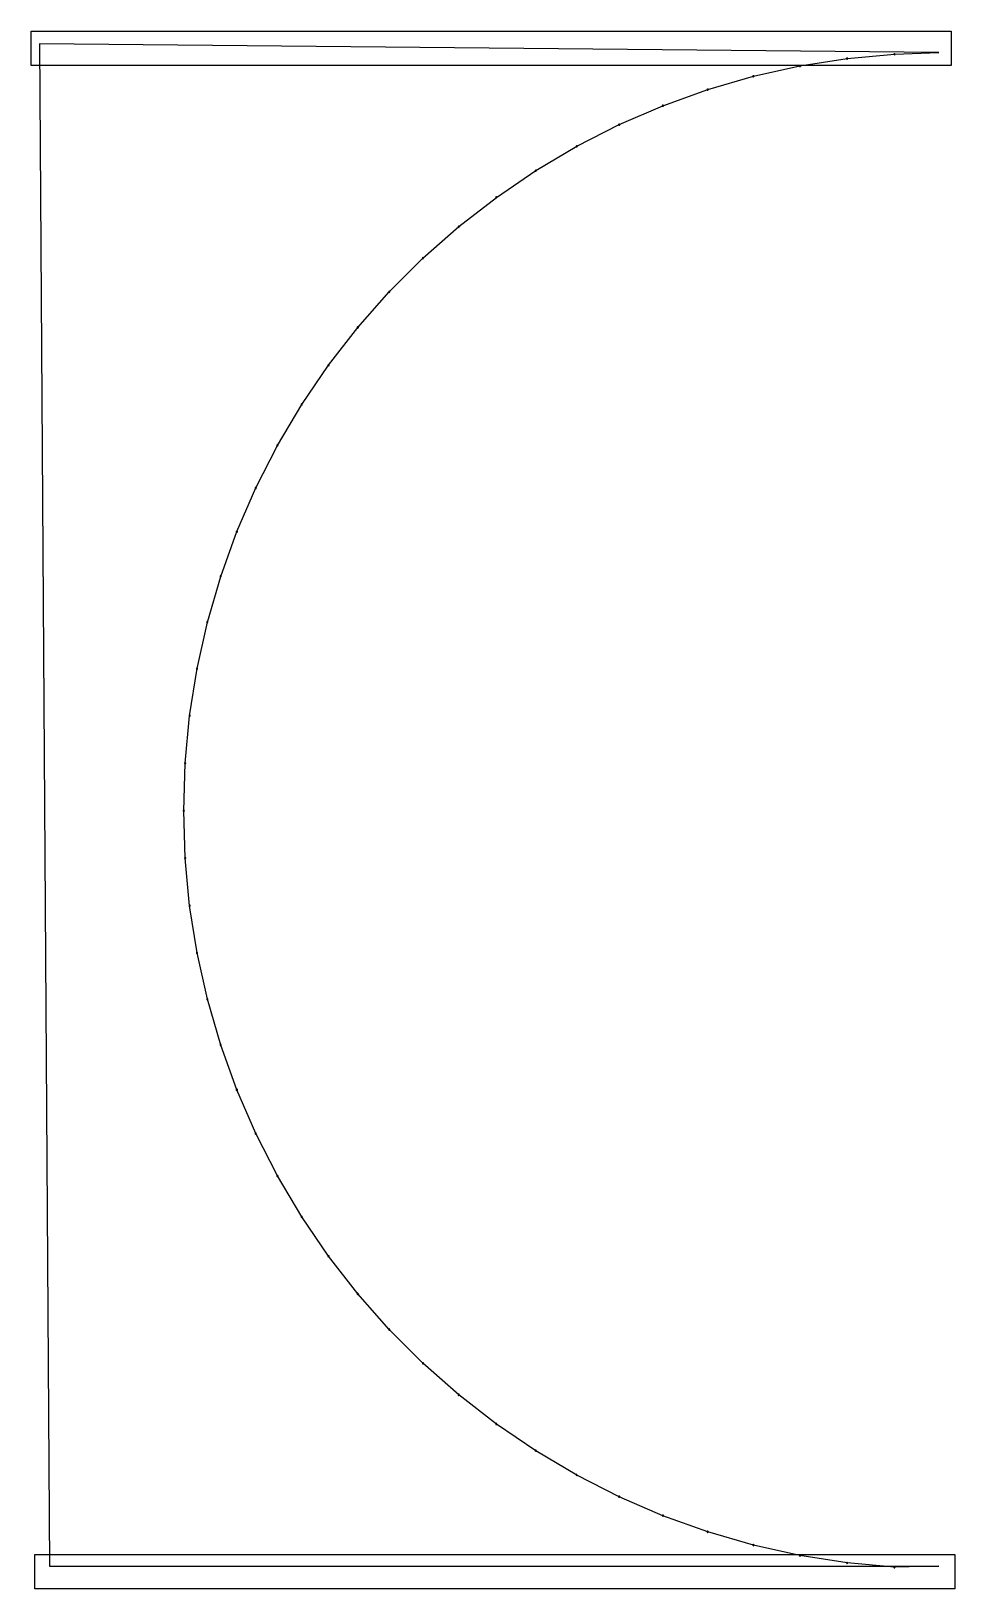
# Model space of a CAD drawing. Extents: x 36.7 to 75.2, y 70.1 to 134.9.
import ezdxf

# ---------------------------------------------------------------- set-up
doc = ezdxf.new("R2010")
doc.units = 0
doc.layers.add('1', color=7, linetype='CONTINUOUS')

msp = doc.modelspace()

# ---------------------------------------------------------------- linework, layer by layer
at = {"layer": '1', "color": 1}
for points in [[(36.733337, 134.894083), (75.000001, 134.894083), (75.000001, 133.460079), (36.733337, 133.460079)], [(36.892188, 71.495143), (75.158851, 71.495143), (75.158851, 70.061139), (36.892188, 70.061139)]]:
    msp.add_lwpolyline(points, close=True, dxfattribs=at)
at = {"layer": '1', "color": 7}
for points in [[(72.650493, 133.937167), (74.500002, 134.000011), (37.082886, 134.373238), (37.499999, 71.00001), (74.500002, 71.00001), (72.648969, 70.959606)], [(68.717377, 133.445069), (70.676418, 133.752845)], [(68.717377, 133.445069), (70.676418, 133.752845)], [(70.676418, 133.752845), (72.650493, 133.937167)], [(70.676418, 133.752845), (72.650493, 133.937167)], [(64.878143, 132.462097), (66.7814, 133.014142)], [(64.878143, 132.462097), (66.7814, 133.014142)], [(66.7814, 133.014142), (68.717377, 133.445069)], [(66.7814, 133.014142), (68.717377, 133.445069)], [(63.013397, 131.790555), (64.878143, 132.462097)], [(63.013397, 131.790555), (64.878143, 132.462097)], [(61.19458, 131.002467), (63.013397, 131.790555)], [(61.19458, 131.002467), (63.013397, 131.790555)], [(59.429512, 130.101389), (61.19458, 131.002467)], [(59.429512, 130.101389), (61.19458, 131.002467)], [(57.723685, 129.090474), (59.429512, 130.101389)], [(57.723685, 129.090474), (59.429512, 130.101389)], [(56.085732, 127.975203), (57.723685, 129.090474)], [(56.085732, 127.975203), (57.723685, 129.090474)], [(53.03347, 125.447551), (54.520732, 126.759641), (56.085732, 127.975203)], [(54.520732, 126.759641), (56.085732, 127.975203)], [(53.03347, 125.447551), (54.520732, 126.759641)], [(51.631964, 124.046045), (53.03347, 125.447551)], [(51.631964, 124.046045), (53.03347, 125.447551)], [(50.320787, 122.559997), (51.631964, 124.046045)], [(50.320787, 122.559997), (51.631964, 124.046045)], [(47.988839, 119.355829), (49.104008, 120.993579), (50.320787, 122.559997)], [(49.104008, 120.993579), (50.320787, 122.559997)], [(47.988839, 119.355829), (49.104008, 120.993579)], [(46.977922, 117.650002), (47.988839, 119.355829)], [(46.977922, 117.650002), (47.988839, 119.355829)], [(46.076436, 115.884123), (46.977922, 117.650002)], [(46.076436, 115.884123), (46.977922, 117.650002)], [(45.288248, 114.064998), (46.076436, 115.884123)], [(45.288248, 114.064998), (46.076436, 115.884123)], [(44.064761, 110.296792), (44.616709, 112.199948), (45.288248, 114.064998)], [(44.616709, 112.199948), (45.288248, 114.064998)], [(44.064761, 110.296792), (44.616709, 112.199948)], [(43.634038, 108.36163), (44.064761, 110.296792)], [(43.634038, 108.36163), (44.064761, 110.296792)], [(43.326262, 106.402996), (43.634038, 108.36163)], [(43.326262, 106.402996), (43.634038, 108.36163)], [(43.142043, 104.430135), (43.326262, 106.402996)], [(43.142043, 104.430135), (43.326262, 106.402996)], [(43.080773, 102.448642), (43.142043, 104.430135)], [(43.080773, 102.448642), (43.142043, 104.430135)], [(43.14194, 100.468667), (43.080773, 102.448642)], [(43.14194, 100.468667), (43.080773, 102.448642)], [(43.633935, 96.535448), (43.326158, 98.494489), (43.14194, 100.468667)], [(43.326158, 98.494489), (43.14194, 100.468667)], [(43.633935, 96.535448), (43.326158, 98.494489)], [(44.064865, 94.59947), (43.633935, 96.535448)], [(44.064865, 94.59947), (43.633935, 96.535448)], [(44.616912, 92.696113), (44.064865, 94.59947)], [(44.616912, 92.696113), (44.064865, 94.59947)], [(45.288351, 90.831267), (44.616912, 92.696113)], [(45.288351, 90.831267), (44.616912, 92.696113)], [(46.076436, 89.012447), (45.288351, 90.831267)], [(46.076436, 89.012447), (45.288351, 90.831267)], [(46.977514, 87.247379), (46.076436, 89.012447)], [(46.977514, 87.247379), (46.076436, 89.012447)], [(47.988432, 85.541552), (46.977514, 87.247379)], [(47.988432, 85.541552), (46.977514, 87.247379)], [(49.103703, 83.903599), (47.988432, 85.541552)], [(49.103703, 83.903599), (47.988432, 85.541552)], [(50.319263, 82.338605), (49.103703, 83.903599)], [(50.319263, 82.338605), (49.103703, 83.903599)], [(51.631353, 80.851337), (50.319263, 82.338605)], [(51.631353, 80.851337), (50.319263, 82.338605)], [(53.032858, 79.44973), (51.631353, 80.851337)], [(53.032858, 79.44973), (51.631353, 80.851337)], [(57.723074, 75.806603), (56.085325, 76.921774), (54.518907, 78.138553), (53.032858, 79.44973)], [(56.085325, 76.921774), (54.518907, 78.138553), (53.032858, 79.44973)], [(57.723074, 75.806603), (56.085325, 76.921774)], [(61.194781, 73.894102), (59.429004, 74.795585), (57.723074, 75.806603)], [(59.429004, 74.795585), (57.723074, 75.806603)], [(61.194781, 73.894102), (59.429004, 74.795585)], [(63.014008, 73.105914), (61.194781, 73.894102)], [(64.879059, 72.434375), (63.014008, 73.105914), (61.194781, 73.894102)], [(64.879059, 72.434375), (63.014008, 73.105914)], [(66.782214, 71.882327), (64.879059, 72.434375)], [(66.782214, 71.882327), (64.879059, 72.434375)], [(70.676111, 71.143824), (68.717377, 71.451601), (66.782214, 71.882327)], [(70.676111, 71.143824), (68.717377, 71.451601), (66.782214, 71.882327)], [(72.648969, 70.959606), (70.676111, 71.143824)], [(72.648969, 70.959606), (70.676111, 71.143824)]]:
    msp.add_lwpolyline(points, dxfattribs=at)
for points in [[(70.674079, 133.778147), (70.660147, 133.77678), (70.649944, 133.764404), (70.65126, 133.750468)], [(70.674079, 133.778147), (70.660147, 133.77678), (70.649944, 133.764404), (70.65126, 133.750468)], [(70.65126, 133.750468), (70.652575, 133.736531), (70.664913, 133.726282), (70.678855, 133.727546)], [(70.65126, 133.750468), (70.652575, 133.736531), (70.664913, 133.726282), (70.678855, 133.727546)], [(70.696247, 133.768782), (70.690553, 133.775849), (70.681522, 133.779341), (70.672555, 133.777944)], [(70.696247, 133.768782), (70.690553, 133.775849), (70.681522, 133.779341), (70.672555, 133.777944)], [(70.680379, 133.727747), (70.689346, 133.729145), (70.696886, 133.73522), (70.700159, 133.743684)], [(70.680379, 133.727747), (70.689346, 133.729145), (70.696886, 133.73522), (70.700159, 133.743684)], [(70.700159, 133.743684), (70.703432, 133.752148), (70.701941, 133.761716), (70.696247, 133.768782)], [(70.700159, 133.743684), (70.703432, 133.752148), (70.701941, 133.761716), (70.696247, 133.768782)], [(72.649784, 133.962567), (72.635858, 133.962011), (72.624978, 133.950343), (72.625396, 133.936412)], [(72.649784, 133.962567), (72.635858, 133.962011), (72.624978, 133.950343), (72.625396, 133.936412)], [(72.625396, 133.936412), (72.625814, 133.922481), (72.637373, 133.911485), (72.651308, 133.911765)], [(72.625396, 133.936412), (72.625814, 133.922481), (72.637373, 133.911485), (72.651308, 133.911765)], [(72.675799, 133.939552), (72.674482, 133.953507), (72.662114, 133.963761), (72.648157, 133.962469)], [(72.675799, 133.939552), (72.674482, 133.953507), (72.662114, 133.963761), (72.648157, 133.962469)], [(72.652932, 133.911868), (72.666885, 133.91321), (72.677116, 133.925597), (72.675799, 133.939552)], [(72.652932, 133.911868), (72.666885, 133.91321), (72.677116, 133.925597), (72.675799, 133.939552)], [(66.775912, 133.038933), (66.762221, 133.035873), (66.753602, 133.022294), (66.756661, 133.008602)], [(66.775912, 133.038933), (66.762221, 133.035873), (66.753602, 133.022294), (66.756661, 133.008602)], [(66.756661, 133.008602), (66.75972, 132.99491), (66.773298, 132.98629), (66.78699, 132.989348)], [(66.756661, 133.008602), (66.75972, 132.99491), (66.773298, 132.98629), (66.78699, 132.989348)], [(66.805835, 133.021202), (66.801935, 133.034669), (66.787858, 133.042426), (66.774391, 133.038529)], [(66.805835, 133.021202), (66.801935, 133.034669), (66.787858, 133.042426), (66.774391, 133.038529)], [(66.788514, 132.989755), (66.80198, 132.993657), (66.809735, 133.007736), (66.805835, 133.021202)], [(66.788514, 132.989755), (66.80198, 132.993657), (66.809735, 133.007736), (66.805835, 133.021202)], [(68.713517, 133.470167), (68.699747, 133.467913), (68.690373, 133.454974), (68.692522, 133.441188)], [(68.713517, 133.470167), (68.699747, 133.467913), (68.690373, 133.454974), (68.692522, 133.441188)], [(68.692522, 133.441188), (68.694671, 133.427401), (68.707538, 133.417929), (68.72134, 133.419973)], [(68.692522, 133.441188), (68.694671, 133.427401), (68.707538, 133.417929), (68.72134, 133.419973)], [(68.736177, 133.462292), (68.730019, 133.46898), (68.720757, 133.471867), (68.71189, 133.469863)], [(68.736177, 133.462292), (68.730019, 133.46898), (68.720757, 133.471867), (68.71189, 133.469863)], [(68.722965, 133.420277), (68.731842, 133.422237), (68.738996, 133.428791), (68.741723, 133.437463)], [(68.722965, 133.420277), (68.731842, 133.422237), (68.738996, 133.428791), (68.741723, 133.437463)], [(68.741723, 133.437463), (68.74445, 133.446135), (68.742335, 133.455604), (68.736177, 133.462292)], [(68.741723, 133.437463), (68.74445, 133.446135), (68.742335, 133.455604), (68.736177, 133.462292)], [(64.853291, 132.468137), (64.851101, 132.45928), (64.853828, 132.449929), (64.860437, 132.443639)], [(64.853291, 132.468137), (64.851101, 132.45928), (64.853828, 132.449929), (64.860437, 132.443639)], [(64.871031, 132.486481), (64.862253, 132.483996), (64.855481, 132.476994), (64.853291, 132.468137)], [(64.871031, 132.486481), (64.862253, 132.483996), (64.855481, 132.476994), (64.853291, 132.468137)], [(64.860437, 132.443639), (64.867046, 132.437349), (64.87652, 132.435086), (64.885258, 132.43771)], [(64.860437, 132.443639), (64.867046, 132.437349), (64.87652, 132.435086), (64.885258, 132.43771)], [(64.894681, 132.481655), (64.887678, 132.487516), (64.878066, 132.489165), (64.86951, 132.485973)], [(64.894681, 132.481655), (64.887678, 132.487516), (64.878066, 132.489165), (64.86951, 132.485973)], [(64.886782, 132.438218), (64.895401, 132.441238), (64.901734, 132.448653), (64.903368, 132.457639)], [(64.886782, 132.438218), (64.895401, 132.441238), (64.901734, 132.448653), (64.903368, 132.457639)], [(64.903368, 132.457639), (64.905002, 132.466624), (64.901685, 132.475794), (64.894681, 132.481655)], [(64.903368, 132.457639), (64.905002, 132.466624), (64.901685, 132.475794), (64.894681, 132.481655)], [(63.004763, 131.814534), (62.99166, 131.809715), (62.984894, 131.795231), (62.989609, 131.782089)], [(63.004763, 131.814534), (62.99166, 131.809715), (62.984894, 131.795231), (62.989609, 131.782089)], [(62.989609, 131.782089), (62.994323, 131.768947), (63.008754, 131.762067), (63.021932, 131.766676)], [(62.989609, 131.782089), (62.994323, 131.768947), (63.008754, 131.762067), (63.021932, 131.766676)], [(63.028597, 131.811121), (63.021259, 131.816538), (63.011581, 131.817607), (63.003237, 131.813923)], [(63.028597, 131.811121), (63.021259, 131.816538), (63.011581, 131.817607), (63.003237, 131.813923)], [(63.023456, 131.767285), (63.031849, 131.770857), (63.037684, 131.778652), (63.038746, 131.787711)], [(63.023456, 131.767285), (63.031849, 131.770857), (63.037684, 131.778652), (63.038746, 131.787711)], [(63.038746, 131.787711), (63.039809, 131.79677), (63.035936, 131.805704), (63.028597, 131.811121)], [(63.038746, 131.787711), (63.039809, 131.79677), (63.035936, 131.805704), (63.028597, 131.811121)], [(61.169315, 131.005343), (61.168286, 130.996336), (61.172141, 130.987465), (61.179428, 130.982071)], [(61.169315, 131.005343), (61.168286, 130.996336), (61.172141, 130.987465), (61.179428, 130.982071)], [(61.184417, 131.025735), (61.176101, 131.022124), (61.170344, 131.01435), (61.169315, 131.005343)], [(61.184417, 131.025735), (61.176101, 131.022124), (61.170344, 131.01435), (61.169315, 131.005343)], [(61.179428, 130.982071), (61.186714, 130.976677), (61.196325, 130.975582), (61.204639, 130.979197)], [(61.179428, 130.982071), (61.186714, 130.976677), (61.196325, 130.975582), (61.204639, 130.979197)], [(61.208488, 131.023891), (61.200828, 131.028847), (61.1911, 131.029318), (61.182996, 131.025126)], [(61.208488, 131.023891), (61.200828, 131.028847), (61.1911, 131.029318), (61.182996, 131.025126)], [(61.206063, 130.979808), (61.21422, 130.983893), (61.219564, 130.992036), (61.220065, 131.001146)], [(61.206063, 130.979808), (61.21422, 130.983893), (61.219564, 130.992036), (61.220065, 131.001146)], [(61.220065, 131.001146), (61.220567, 131.010256), (61.216149, 131.018936), (61.208488, 131.023891)], [(61.220065, 131.001146), (61.220567, 131.010256), (61.216149, 131.018936), (61.208488, 131.023891)], [(59.417929, 130.124048), (59.405573, 130.117569), (59.400738, 130.102349), (59.407088, 130.089926)], [(59.417929, 130.124048), (59.405573, 130.117569), (59.400738, 130.102349), (59.407088, 130.089926)], [(59.407088, 130.089926), (59.413439, 130.077504), (59.428608, 130.072511), (59.441096, 130.078733)], [(59.407088, 130.089926), (59.413439, 130.077504), (59.428608, 130.072511), (59.441096, 130.078733)], [(59.442021, 130.123674), (59.434055, 130.128121), (59.424315, 130.127954), (59.416505, 130.123236)], [(59.442021, 130.123674), (59.434055, 130.128121), (59.424315, 130.127954), (59.416505, 130.123236)], [(59.455038, 130.101724), (59.454957, 130.110848), (59.449988, 130.119227), (59.442021, 130.123674)], [(59.455038, 130.101724), (59.454957, 130.110848), (59.449988, 130.119227), (59.442021, 130.123674)], [(59.442416, 130.079545), (59.450302, 130.084134), (59.45512, 130.092601), (59.455038, 130.101724)], [(59.442416, 130.079545), (59.450302, 130.084134), (59.45512, 130.092601), (59.455038, 130.101724)], [(57.710679, 129.112318), (57.698742, 129.105106), (57.694854, 129.089619), (57.701968, 129.077624)], [(57.710679, 129.112318), (57.698742, 129.105106), (57.694854, 129.089619), (57.701968, 129.077624)], [(57.701968, 129.077624), (57.709081, 129.065629), (57.724536, 129.061613), (57.736589, 129.068628)], [(57.701968, 129.077624), (57.709081, 129.065629), (57.724536, 129.061613), (57.736589, 129.068628)], [(57.744509, 129.104625), (57.736654, 129.116172), (57.720945, 129.119202), (57.709358, 129.111405)], [(57.744509, 129.104625), (57.736654, 129.116172), (57.720945, 129.119202), (57.709358, 129.111405)], [(57.737909, 129.06944), (57.749416, 129.077355), (57.752365, 129.093079), (57.744509, 129.104625)], [(57.737909, 129.06944), (57.749416, 129.077355), (57.752365, 129.093079), (57.744509, 129.104625)], [(56.071405, 127.996234), (56.059911, 127.988287), (56.056993, 127.97255), (56.064872, 127.96101)], [(56.071405, 127.996234), (56.059911, 127.988287), (56.056993, 127.97255), (56.064872, 127.96101)], [(56.064872, 127.96101), (56.072751, 127.94947), (56.08847, 127.946458), (56.100057, 127.954269)], [(56.064872, 127.96101), (56.072751, 127.94947), (56.08847, 127.946458), (56.100057, 127.954269)], [(56.105798, 127.9908), (56.097211, 128.001883), (56.081265, 128.003906), (56.070183, 127.995319)], [(56.105798, 127.9908), (56.097211, 128.001883), (56.081265, 128.003906), (56.070183, 127.995319)], [(56.101279, 127.955184), (56.112362, 127.963771), (56.114385, 127.979717), (56.105798, 127.9908)], [(56.101279, 127.955184), (56.112362, 127.963771), (56.114385, 127.979717), (56.105798, 127.9908)], [(54.505188, 126.77976), (54.498018, 126.774205), (54.494356, 126.765248), (54.495581, 126.756261)], [(54.505188, 126.77976), (54.498018, 126.774205), (54.494356, 126.765248), (54.495581, 126.756261)], [(54.495581, 126.756261), (54.496807, 126.747275), (54.502733, 126.739625), (54.511128, 126.736193)], [(54.495581, 126.756261), (54.496807, 126.747275), (54.502733, 126.739625), (54.511128, 126.736193)], [(54.528852, 126.783738), (54.520261, 126.786637), (54.510775, 126.784734), (54.503968, 126.778744)], [(54.528852, 126.783738), (54.520261, 126.786637), (54.510775, 126.784734), (54.503968, 126.778744)], [(54.511128, 126.736193), (54.519524, 126.73276), (54.529112, 126.734068), (54.536282, 126.739622)], [(54.511128, 126.736193), (54.519524, 126.73276), (54.529112, 126.734068), (54.536282, 126.739622)], [(54.545618, 126.764685), (54.543834, 126.773575), (54.537443, 126.780838), (54.528852, 126.783738)], [(54.545618, 126.764685), (54.543834, 126.773575), (54.537443, 126.780838), (54.528852, 126.783738)], [(54.537502, 126.740638), (54.544308, 126.746628), (54.547402, 126.755795), (54.545618, 126.764685)], [(54.537502, 126.740638), (54.544308, 126.746628), (54.547402, 126.755795), (54.545618, 126.764685)], [(53.016706, 125.466654), (53.006326, 125.457333), (53.0054, 125.441388), (53.014631, 125.430929)], [(53.016706, 125.466654), (53.006326, 125.457333), (53.0054, 125.441388), (53.014631, 125.430929)], [(53.014631, 125.430929), (53.023863, 125.42047), (53.0398, 125.419409), (53.050337, 125.428551)], [(53.014631, 125.430929), (53.023863, 125.42047), (53.0398, 125.419409), (53.050337, 125.428551)], [(53.051335, 125.465416), (53.041477, 125.475274), (53.02551, 125.475327), (53.015586, 125.465534)], [(53.051335, 125.465416), (53.041477, 125.475274), (53.02551, 125.475327), (53.015586, 125.465534)], [(53.051456, 125.429668), (53.061247, 125.439592), (53.061193, 125.455558), (53.051335, 125.465416)], [(53.051456, 125.429668), (53.061247, 125.439592), (53.061193, 125.455558), (53.051335, 125.465416)], [(51.613977, 124.064029), (51.604049, 124.054095), (51.604051, 124.037994), (51.613982, 124.028063)], [(51.613977, 124.064029), (51.604049, 124.054095), (51.604051, 124.037994), (51.613982, 124.028063)], [(51.648549, 124.064949), (51.638084, 124.074158), (51.62215, 124.073203), (51.612861, 124.062809)], [(51.648549, 124.064949), (51.638084, 124.074158), (51.62215, 124.073203), (51.612861, 124.062809)], [(51.613982, 124.028063), (51.623913, 124.018132), (51.640014, 124.01813), (51.649947, 124.028058)], [(51.613982, 124.028063), (51.623913, 124.018132), (51.640014, 124.01813), (51.649947, 124.028058)], [(51.650964, 124.029278), (51.660092, 124.039814), (51.659014, 124.05574), (51.648549, 124.064949)], [(51.650964, 124.029278), (51.660092, 124.039814), (51.659014, 124.05574), (51.648549, 124.064949)], [(50.301686, 122.576766), (50.295675, 122.56996), (50.293752, 122.560464), (50.296642, 122.551855)], [(50.301686, 122.576766), (50.295675, 122.56996), (50.293752, 122.560464), (50.296642, 122.551855)], [(50.296642, 122.551855), (50.299532, 122.543247), (50.306796, 122.536834), (50.315696, 122.535034)], [(50.296642, 122.551855), (50.299532, 122.543247), (50.306796, 122.536834), (50.315696, 122.535034)], [(50.32421, 122.585128), (50.315214, 122.586368), (50.30624, 122.582716), (50.300668, 122.575546)], [(50.32421, 122.585128), (50.315214, 122.586368), (50.30624, 122.582716), (50.300668, 122.575546)], [(50.315696, 122.535034), (50.324597, 122.533235), (50.333781, 122.53632), (50.339789, 122.543129)], [(50.315696, 122.535034), (50.324597, 122.533235), (50.333781, 122.53632), (50.339789, 122.543129)], [(50.344278, 122.56953), (50.340855, 122.577941), (50.333205, 122.583887), (50.32421, 122.585128)], [(50.344278, 122.56953), (50.340855, 122.577941), (50.333205, 122.583887), (50.32421, 122.585128)], [(50.340805, 122.544352), (50.346377, 122.551522), (50.347701, 122.56112), (50.344278, 122.56953)], [(50.340805, 122.544352), (50.346377, 122.551522), (50.347701, 122.56112), (50.344278, 122.56953)], [(49.083989, 121.009229), (49.075375, 120.998145), (49.077377, 120.982177), (49.088461, 120.973563)], [(49.083989, 121.009229), (49.075375, 120.998145), (49.077377, 120.982177), (49.088461, 120.973563)], [(49.118262, 121.014506), (49.106715, 121.022361), (49.090991, 121.019412), (49.083076, 121.007906)], [(49.118262, 121.014506), (49.106715, 121.022361), (49.090991, 121.019412), (49.083076, 121.007906)], [(49.088461, 120.973563), (49.099544, 120.964949), (49.115512, 120.966951), (49.124127, 120.978034)], [(49.088461, 120.973563), (49.099544, 120.964949), (49.115512, 120.966951), (49.124127, 120.978034)], [(49.125042, 120.979355), (49.132838, 120.990941), (49.129808, 121.00665), (49.118262, 121.014506)], [(49.125042, 120.979355), (49.132838, 120.990941), (49.129808, 121.00665), (49.118262, 121.014506)], [(47.967908, 119.370156), (47.960132, 119.358571), (47.963153, 119.342882), (47.974676, 119.335014)], [(47.967908, 119.370156), (47.960132, 119.358571), (47.963153, 119.342882), (47.974676, 119.335014)], [(48.001794, 119.377624), (47.989729, 119.384779), (47.974148, 119.380798), (47.966992, 119.368733)], [(48.001794, 119.377624), (47.989729, 119.384779), (47.974148, 119.380798), (47.966992, 119.368733)], [(47.974676, 119.335014), (47.986199, 119.327146), (48.001911, 119.330042), (48.009871, 119.341502)], [(47.974676, 119.335014), (47.986199, 119.327146), (48.001911, 119.330042), (48.009871, 119.341502)], [(48.010686, 119.342822), (48.017841, 119.354888), (48.01386, 119.370469), (48.001794, 119.377624)], [(48.010686, 119.342822), (48.017841, 119.354888), (48.01386, 119.370469), (48.001794, 119.377624)], [(46.956075, 117.662906), (46.951447, 117.655101), (46.951334, 117.645419), (46.955779, 117.637508)], [(46.956075, 117.662906), (46.951447, 117.655101), (46.951334, 117.645419), (46.955779, 117.637508)], [(46.989402, 117.672558), (46.976916, 117.678927), (46.96163, 117.673969), (46.95526, 117.661482)], [(46.989402, 117.672558), (46.976916, 117.678927), (46.96163, 117.673969), (46.95526, 117.661482)], [(46.955779, 117.637508), (46.960224, 117.629597), (46.968552, 117.624659), (46.977625, 117.624553)], [(46.955779, 117.637508), (46.960224, 117.629597), (46.968552, 117.624659), (46.977625, 117.624553)], [(46.977625, 117.624553), (46.986699, 117.624447), (46.99514, 117.62919), (46.999768, 117.636995)], [(46.977625, 117.624553), (46.986699, 117.624447), (46.99514, 117.62919), (46.999768, 117.636995)], [(47.000477, 117.638416), (47.006847, 117.650902), (47.001888, 117.666188), (46.989402, 117.672558)], [(47.000477, 117.638416), (47.006847, 117.650902), (47.001888, 117.666188), (46.989402, 117.672558)], [(46.05378, 115.895706), (46.04956, 115.8876), (46.050015, 115.877852), (46.054972, 115.870175)], [(46.05378, 115.895706), (46.04956, 115.8876), (46.050015, 115.877852), (46.054972, 115.870175)], [(46.07356, 115.909384), (46.064553, 115.908355), (46.056779, 115.902598), (46.053169, 115.894283)], [(46.07356, 115.909384), (46.064553, 115.908355), (46.056779, 115.902598), (46.053169, 115.894283)], [(46.054972, 115.870175), (46.059929, 115.862497), (46.068626, 115.858071), (46.07775, 115.85858)], [(46.054972, 115.870175), (46.059929, 115.862497), (46.068626, 115.858071), (46.07775, 115.85858)], [(46.096832, 115.899272), (46.091439, 115.906559), (46.082567, 115.910414), (46.07356, 115.909384)], [(46.096832, 115.899272), (46.091439, 115.906559), (46.082567, 115.910414), (46.07356, 115.909384)], [(46.07775, 115.85858), (46.086875, 115.85909), (46.095024, 115.864458), (46.099095, 115.87264)], [(46.07775, 115.85858), (46.086875, 115.85909), (46.095024, 115.864458), (46.099095, 115.87264)], [(46.099706, 115.874061), (46.103321, 115.882374), (46.102226, 115.891985), (46.096832, 115.899272)], [(46.099706, 115.874061), (46.103321, 115.882374), (46.102226, 115.891985), (46.096832, 115.899272)], [(45.264877, 114.075161), (45.259293, 114.062282), (45.265207, 114.047314), (45.278086, 114.04173)], [(45.264877, 114.075161), (45.259293, 114.062282), (45.265207, 114.047314), (45.278086, 114.04173)], [(45.283715, 114.090235), (45.274721, 114.088597), (45.267297, 114.08226), (45.264268, 114.073634)], [(45.283715, 114.090235), (45.274721, 114.088597), (45.267297, 114.08226), (45.264268, 114.073634)], [(45.278086, 114.04173), (45.290966, 114.036145), (45.305934, 114.042059), (45.311518, 114.054939)], [(45.278086, 114.04173), (45.290966, 114.036145), (45.305934, 114.042059), (45.311518, 114.054939)], [(45.307765, 114.081554), (45.301891, 114.088558), (45.29271, 114.091872), (45.283715, 114.090235)], [(45.307765, 114.081554), (45.301891, 114.088558), (45.29271, 114.091872), (45.283715, 114.090235)], [(45.312126, 114.05636), (45.315305, 114.064931), (45.31364, 114.074549), (45.307765, 114.081554)], [(45.312126, 114.05636), (45.315305, 114.064931), (45.31364, 114.074549), (45.307765, 114.081554)], [(44.59283, 112.208584), (44.588088, 112.195396), (44.594935, 112.180861), (44.608123, 112.176119)], [(44.59283, 112.208584), (44.588088, 112.195396), (44.594935, 112.180861), (44.608123, 112.176119)], [(44.610624, 112.224758), (44.601792, 112.222565), (44.594809, 112.215811), (44.592322, 112.207057)], [(44.610624, 112.224758), (44.601792, 112.222565), (44.594809, 112.215811), (44.592322, 112.207057)], [(44.608123, 112.176119), (44.621311, 112.171378), (44.635846, 112.178225), (44.640587, 112.191412)], [(44.608123, 112.176119), (44.621311, 112.171378), (44.635846, 112.178225), (44.640587, 112.191412)], [(44.635081, 112.217677), (44.628787, 112.22425), (44.619456, 112.226952), (44.610624, 112.224758)], [(44.635081, 112.217677), (44.628787, 112.22425), (44.619456, 112.226952), (44.610624, 112.224758)], [(44.641095, 112.192936), (44.64367, 112.201665), (44.641375, 112.211104), (44.635081, 112.217677)], [(44.641095, 112.192936), (44.64367, 112.201665), (44.641375, 112.211104), (44.635081, 112.217677)], [(44.040375, 110.303904), (44.036556, 110.290464), (44.044314, 110.276464), (44.057735, 110.272578)], [(44.040375, 110.303904), (44.036556, 110.290464), (44.044314, 110.276464), (44.057735, 110.272578)], [(44.057119, 110.321007), (44.048467, 110.318276), (44.04193, 110.311137), (44.03997, 110.302279)], [(44.057119, 110.321007), (44.048467, 110.318276), (44.04193, 110.311137), (44.03997, 110.302279)], [(44.081911, 110.315519), (44.075221, 110.321646), (44.06577, 110.323738), (44.057119, 110.321007)], [(44.081911, 110.315519), (44.075221, 110.321646), (44.06577, 110.323738), (44.057119, 110.321007)], [(44.057735, 110.272578), (44.071156, 110.268692), (44.085194, 110.27638), (44.089148, 110.289781)], [(44.057735, 110.272578), (44.071156, 110.268692), (44.085194, 110.27638), (44.089148, 110.289781)], [(44.089555, 110.291305), (44.091516, 110.300162), (44.088602, 110.309393), (44.081911, 110.315519)], [(44.089555, 110.291305), (44.091516, 110.300162), (44.088602, 110.309393), (44.081911, 110.315519)], [(43.609247, 108.367117), (43.607162, 108.358219), (43.610017, 108.348887), (43.616724, 108.342679)], [(43.609247, 108.367117), (43.607162, 108.358219), (43.610017, 108.348887), (43.616724, 108.342679)], [(43.624845, 108.385439), (43.616346, 108.382127), (43.610275, 108.374513), (43.60894, 108.36549)], [(43.624845, 108.385439), (43.616346, 108.382127), (43.610275, 108.374513), (43.60894, 108.36549)], [(43.616724, 108.342679), (43.62343, 108.336471), (43.632954, 108.334344), (43.641665, 108.337108)], [(43.616724, 108.342679), (43.62343, 108.336471), (43.632954, 108.334344), (43.641665, 108.337108)], [(43.650055, 108.38151), (43.642967, 108.387251), (43.633344, 108.388751), (43.624845, 108.385439)], [(43.650055, 108.38151), (43.642967, 108.387251), (43.633344, 108.388751), (43.624845, 108.385439)], [(43.641665, 108.337108), (43.650376, 108.339872), (43.65693, 108.347102), (43.65883, 108.356042)], [(43.641665, 108.337108), (43.650376, 108.339872), (43.65693, 108.347102), (43.65883, 108.356042)], [(43.659134, 108.357666), (43.660608, 108.366668), (43.657143, 108.375768), (43.650055, 108.38151)], [(43.659134, 108.357666), (43.660608, 108.366668), (43.657143, 108.375768), (43.650055, 108.38151)], [(43.301166, 106.406859), (43.299199, 106.393096), (43.308662, 106.380309), (43.322399, 106.378168)], [(43.301166, 106.406859), (43.299199, 106.393096), (43.308662, 106.380309), (43.322399, 106.378168)], [(43.328639, 106.428151), (43.314703, 106.429467), (43.302327, 106.419264), (43.30096, 106.405332)], [(43.328639, 106.428151), (43.314703, 106.429467), (43.302327, 106.419264), (43.30096, 106.405332)], [(43.322399, 106.378168), (43.336136, 106.376026), (43.349042, 106.385326), (43.351357, 106.399035)], [(43.322399, 106.378168), (43.336136, 106.376026), (43.349042, 106.385326), (43.351357, 106.399035)], [(43.351561, 106.400556), (43.352825, 106.414498), (43.342576, 106.426836), (43.328639, 106.428151)], [(43.351561, 106.400556), (43.352825, 106.414498), (43.342576, 106.426836), (43.328639, 106.428151)], [(43.116741, 104.432474), (43.11588, 104.423422), (43.119923, 104.414599), (43.127342, 104.409341)], [(43.116741, 104.432474), (43.11588, 104.423422), (43.119923, 104.414599), (43.127342, 104.409341)], [(43.142852, 104.455411), (43.128873, 104.455859), (43.117159, 104.444927), (43.11664, 104.43095)], [(43.142852, 104.455411), (43.128873, 104.455859), (43.117159, 104.444927), (43.11664, 104.43095)], [(43.127342, 104.409341), (43.134761, 104.404082), (43.144425, 104.403189), (43.152682, 104.406999)], [(43.127342, 104.409341), (43.134761, 104.404082), (43.144425, 104.403189), (43.152682, 104.406999)], [(43.167446, 104.429323), (43.167823, 104.443305), (43.156832, 104.454964), (43.142852, 104.455411)], [(43.167446, 104.429323), (43.167823, 104.443305), (43.156832, 104.454964), (43.142852, 104.455411)], [(43.152682, 104.406999), (43.160939, 104.41081), (43.16653, 104.418742), (43.167342, 104.427799)], [(43.152682, 104.406999), (43.160939, 104.41081), (43.16653, 104.418742), (43.167342, 104.427799)], [(43.080066, 102.47375), (43.066139, 102.473332), (43.055157, 102.461757), (43.055471, 102.447827)], [(43.080066, 102.47375), (43.066139, 102.473332), (43.055157, 102.461757), (43.055471, 102.447827)], [(43.055471, 102.449351), (43.055157, 102.435421), (43.066139, 102.423846), (43.080066, 102.423428)], [(43.055471, 102.449351), (43.055157, 102.435421), (43.066139, 102.423846), (43.080066, 102.423428)], [(43.106173, 102.449351), (43.10565, 102.463274), (43.093993, 102.474169), (43.080066, 102.47375)], [(43.106173, 102.449351), (43.10565, 102.463274), (43.093993, 102.474169), (43.080066, 102.47375)], [(43.080066, 102.423428), (43.093993, 102.423009), (43.10565, 102.433903), (43.106173, 102.447827)], [(43.080066, 102.423428), (43.093993, 102.423009), (43.10565, 102.433903), (43.106173, 102.447827)], [(43.152544, 100.4918), (43.144274, 100.4956), (43.134603, 100.494688), (43.12719, 100.489408)], [(43.152544, 100.4918), (43.144274, 100.4956), (43.134603, 100.494688), (43.12719, 100.489408)], [(43.167242, 100.471003), (43.16642, 100.480067), (43.160814, 100.488), (43.152544, 100.4918)], [(43.167242, 100.471003), (43.16642, 100.480067), (43.160814, 100.488), (43.152544, 100.4918)], [(43.12719, 100.489408), (43.119777, 100.484129), (43.115753, 100.475288), (43.11664, 100.46623)], [(43.12719, 100.489408), (43.119777, 100.484129), (43.115753, 100.475288), (43.11664, 100.46623)], [(43.11654, 100.467857), (43.117096, 100.453931), (43.128764, 100.443051), (43.142695, 100.443469)], [(43.11654, 100.467857), (43.117096, 100.453931), (43.128764, 100.443051), (43.142695, 100.443469)], [(43.142695, 100.443469), (43.156626, 100.443887), (43.167622, 100.455447), (43.167342, 100.469381)], [(43.142695, 100.443469), (43.156626, 100.443887), (43.167622, 100.455447), (43.167342, 100.469381)], [(43.310223, 98.514318), (43.303157, 98.508624), (43.299665, 98.499593), (43.301063, 98.490626)], [(43.310223, 98.514318), (43.303157, 98.508624), (43.299665, 98.499593), (43.301063, 98.490626)], [(43.300859, 98.49215), (43.302204, 98.478199), (43.314591, 98.467971), (43.328544, 98.469288)], [(43.300859, 98.49215), (43.302204, 98.478199), (43.314591, 98.467971), (43.328544, 98.469288)], [(43.335321, 98.518232), (43.326857, 98.521504), (43.317289, 98.520012), (43.310223, 98.514318)], [(43.335321, 98.518232), (43.326857, 98.521504), (43.317289, 98.520012), (43.310223, 98.514318)], [(43.328544, 98.469288), (43.342498, 98.470606), (43.352751, 98.482972), (43.351461, 98.496928)], [(43.328544, 98.469288), (43.342498, 98.470606), (43.352751, 98.482972), (43.351461, 98.496928)], [(43.351259, 98.498452), (43.349861, 98.507419), (43.343786, 98.514959), (43.335321, 98.518232)], [(43.351259, 98.498452), (43.349861, 98.507419), (43.343786, 98.514959), (43.335321, 98.518232)], [(43.616788, 96.554175), (43.610097, 96.548049), (43.607183, 96.538818), (43.609144, 96.52996)], [(43.616788, 96.554175), (43.610097, 96.548049), (43.607183, 96.538818), (43.609144, 96.52996)], [(43.608839, 96.531484), (43.610255, 96.522517), (43.616347, 96.514987), (43.624821, 96.51173)], [(43.608839, 96.531484), (43.610255, 96.522517), (43.616347, 96.514987), (43.624821, 96.51173)], [(43.64158, 96.559663), (43.632929, 96.562394), (43.623478, 96.560302), (43.616788, 96.554175)], [(43.64158, 96.559663), (43.632929, 96.562394), (43.623478, 96.560302), (43.616788, 96.554175)], [(43.624821, 96.51173), (43.633294, 96.508473), (43.642862, 96.509984), (43.649919, 96.515694)], [(43.624821, 96.51173), (43.633294, 96.508473), (43.642862, 96.509984), (43.649919, 96.515694)], [(43.658729, 96.540935), (43.656769, 96.549793), (43.650232, 96.556932), (43.64158, 96.559663)], [(43.658729, 96.540935), (43.656769, 96.549793), (43.650232, 96.556932), (43.64158, 96.559663)], [(43.649919, 96.515694), (43.656977, 96.521403), (43.660452, 96.530444), (43.659036, 96.539411)], [(43.649919, 96.515694), (43.656977, 96.521403), (43.660452, 96.530444), (43.659036, 96.539411)], [(44.057839, 94.623687), (44.044418, 94.619801), (44.036659, 94.605801), (44.040478, 94.592361)], [(44.057839, 94.623687), (44.044418, 94.619801), (44.036659, 94.605801), (44.040478, 94.592361)], [(44.040073, 94.593885), (44.043261, 94.580338), (44.056756, 94.571878), (44.070338, 94.574912)], [(44.040073, 94.593885), (44.043261, 94.580338), (44.056756, 94.571878), (44.070338, 94.574912)], [(44.089251, 94.606482), (44.085299, 94.619883), (44.07126, 94.627572), (44.057839, 94.623687)], [(44.089251, 94.606482), (44.085299, 94.619883), (44.07126, 94.627572), (44.057839, 94.623687)], [(44.070338, 94.574912), (44.08392, 94.577945), (44.092534, 94.591342), (44.089656, 94.604958)], [(44.070338, 94.574912), (44.08392, 94.577945), (44.092534, 94.591342), (44.089656, 94.604958)], [(44.597378, 92.712615), (44.59152, 92.705624), (44.589862, 92.696029), (44.593034, 92.687477)], [(44.597378, 92.712615), (44.59152, 92.705624), (44.589862, 92.696029), (44.593034, 92.687477)], [(44.621367, 92.721293), (44.612393, 92.722919), (44.603236, 92.719606), (44.597378, 92.712615)], [(44.621367, 92.721293), (44.612393, 92.722919), (44.603236, 92.719606), (44.597378, 92.712615)], [(44.640788, 92.704752), (44.637755, 92.713353), (44.630342, 92.719667), (44.621367, 92.721293)], [(44.640788, 92.704752), (44.637755, 92.713353), (44.630342, 92.719667), (44.621367, 92.721293)], [(44.592526, 92.689102), (44.594997, 92.680329), (44.601982, 92.673553), (44.610827, 92.67135)], [(44.592526, 92.689102), (44.594997, 92.680329), (44.601982, 92.673553), (44.610827, 92.67135)], [(44.610827, 92.67135), (44.619671, 92.669147), (44.629018, 92.671854), (44.635316, 92.678443)], [(44.610827, 92.67135), (44.619671, 92.669147), (44.629018, 92.671854), (44.635316, 92.678443)], [(44.635316, 92.678443), (44.641614, 92.685032), (44.643897, 92.694492), (44.641296, 92.703228)], [(44.635316, 92.678443), (44.641614, 92.685032), (44.643897, 92.694492), (44.641296, 92.703228)], [(45.278342, 90.854352), (45.265582, 90.848807), (45.259668, 90.834022), (45.265083, 90.821207)], [(45.278342, 90.854352), (45.265582, 90.848807), (45.259668, 90.834022), (45.265083, 90.821207)], [(45.264472, 90.822731), (45.269214, 90.809543), (45.283749, 90.802696), (45.296937, 90.807438)], [(45.264472, 90.822731), (45.269214, 90.809543), (45.283749, 90.802696), (45.296937, 90.807438)], [(45.311618, 90.841427), (45.305946, 90.85413), (45.291102, 90.859896), (45.278342, 90.854352)], [(45.311618, 90.841427), (45.305946, 90.85413), (45.291102, 90.859896), (45.278342, 90.854352)], [(45.296937, 90.807438), (45.310124, 90.81218), (45.316971, 90.826715), (45.312229, 90.839903)], [(45.296937, 90.807438), (45.310124, 90.81218), (45.316971, 90.826715), (45.312229, 90.839903)], [(46.055194, 89.026313), (46.050259, 89.018706), (46.049757, 89.009044), (46.053878, 89.000966)], [(46.055194, 89.026313), (46.050259, 89.018706), (46.049757, 89.009044), (46.053878, 89.000966)], [(46.053169, 89.002387), (46.058804, 88.989592), (46.073714, 88.983751), (46.086541, 88.989312)], [(46.053169, 89.002387), (46.058804, 88.989592), (46.073714, 88.983751), (46.086541, 88.989312)], [(46.077803, 89.037846), (46.068747, 89.038316), (46.060129, 89.03392), (46.055194, 89.026313)], [(46.077803, 89.037846), (46.068747, 89.038316), (46.060129, 89.03392), (46.055194, 89.026313)], [(46.099095, 89.024033), (46.094975, 89.03211), (46.086858, 89.037376), (46.077803, 89.037846)], [(46.099095, 89.024033), (46.094975, 89.03211), (46.086858, 89.037376), (46.077803, 89.037846)], [(46.086541, 88.989312), (46.099368, 88.994874), (46.105295, 89.009751), (46.099807, 89.022609)], [(46.086541, 88.989312), (46.099368, 88.994874), (46.105295, 89.009751), (46.099807, 89.022609)], [(46.955229, 87.259991), (46.950782, 87.252025), (46.950949, 87.242285), (46.955668, 87.234476)], [(46.955229, 87.259991), (46.950782, 87.252025), (46.950949, 87.242285), (46.955668, 87.234476)], [(46.954855, 87.235899), (46.958976, 87.227804), (46.967102, 87.222522), (46.976173, 87.222043)], [(46.954855, 87.235899), (46.958976, 87.227804), (46.967102, 87.222522), (46.976173, 87.222043)], [(46.977179, 87.273009), (46.968055, 87.272927), (46.959677, 87.267958), (46.955229, 87.259991)], [(46.977179, 87.273009), (46.968055, 87.272927), (46.959677, 87.267958), (46.955229, 87.259991)], [(46.976173, 87.222043), (46.985244, 87.221563), (46.993881, 87.22596), (46.998832, 87.233576)], [(46.976173, 87.222043), (46.985244, 87.221563), (46.993881, 87.22596), (46.998832, 87.233576)], [(46.999358, 87.260386), (46.994769, 87.268272), (46.986303, 87.27309), (46.977179, 87.273009)], [(46.999358, 87.260386), (46.994769, 87.268272), (46.986303, 87.27309), (46.977179, 87.273009)], [(46.998832, 87.233576), (47.003782, 87.241192), (47.004294, 87.25087), (47.000173, 87.258966)], [(46.998832, 87.233576), (47.003782, 87.241192), (47.004294, 87.25087), (47.000173, 87.258966)], [(47.974295, 85.562352), (47.962759, 85.554502), (47.959724, 85.538811), (47.9675, 85.527225)], [(47.974295, 85.562352), (47.962759, 85.554502), (47.959724, 85.538811), (47.9675, 85.527225)], [(47.966588, 85.528548), (47.973815, 85.516647), (47.989276, 85.512783), (48.001252, 85.519885)], [(47.966588, 85.528548), (47.973815, 85.516647), (47.989276, 85.512783), (48.001252, 85.519885)], [(48.009463, 85.555779), (48.001541, 85.567266), (47.985831, 85.570201), (47.974295, 85.562352)], [(48.009463, 85.555779), (48.001541, 85.567266), (47.985831, 85.570201), (47.974295, 85.562352)], [(48.001252, 85.519885), (48.013228, 85.526987), (48.017254, 85.542406), (48.010278, 85.554456)], [(48.001252, 85.519885), (48.013228, 85.526987), (48.017254, 85.542406), (48.010278, 85.554456)], [(49.079982, 83.913212), (49.076563, 83.904756), (49.077938, 83.895115), (49.083584, 83.887952)], [(49.079982, 83.913212), (49.076563, 83.904756), (49.077938, 83.895115), (49.083584, 83.887952)], [(49.100129, 83.928871), (49.09109, 83.927645), (49.083401, 83.921669), (49.079982, 83.913212)], [(49.100129, 83.928871), (49.09109, 83.927645), (49.083401, 83.921669), (49.079982, 83.913212)], [(49.082669, 83.889272), (49.090555, 83.877686), (49.106339, 83.874685), (49.117926, 83.882569)], [(49.082669, 83.889272), (49.090555, 83.877686), (49.106339, 83.874685), (49.117926, 83.882569)], [(49.123719, 83.919146), (49.11817, 83.926386), (49.109168, 83.930098), (49.100129, 83.928871)], [(49.123719, 83.919146), (49.11817, 83.926386), (49.109168, 83.930098), (49.100129, 83.928871)], [(49.117926, 83.882569), (49.129514, 83.890453), (49.132517, 83.906237), (49.124635, 83.917826)], [(49.117926, 83.882569), (49.129514, 83.890453), (49.132517, 83.906237), (49.124635, 83.917826)], [(50.295119, 82.346648), (50.292228, 82.33804), (50.29415, 82.328544), (50.30016, 82.321737)], [(50.295119, 82.346648), (50.292228, 82.33804), (50.29415, 82.328544), (50.30016, 82.321737)], [(50.314174, 82.363465), (50.305274, 82.361666), (50.29801, 82.355255), (50.295119, 82.346648)], [(50.314174, 82.363465), (50.305274, 82.361666), (50.29801, 82.355255), (50.295119, 82.346648)], [(50.338265, 82.355369), (50.332258, 82.362178), (50.323074, 82.365264), (50.314174, 82.363465)], [(50.338265, 82.355369), (50.332258, 82.362178), (50.323074, 82.365264), (50.314174, 82.363465)], [(50.342754, 82.32897), (50.346177, 82.337381), (50.344853, 82.346979), (50.339281, 82.354149)], [(50.342754, 82.32897), (50.346177, 82.337381), (50.344853, 82.346979), (50.339281, 82.354149)], [(50.299144, 82.322954), (50.304716, 82.315785), (50.31369, 82.312132), (50.322686, 82.313373)], [(50.299144, 82.322954), (50.304716, 82.315785), (50.31369, 82.312132), (50.322686, 82.313373)], [(50.322686, 82.313373), (50.331681, 82.314614), (50.339331, 82.32056), (50.342754, 82.32897)], [(50.322686, 82.313373), (50.331681, 82.314614), (50.339331, 82.32056), (50.342754, 82.32897)], [(51.613487, 80.869099), (51.603629, 80.85924), (51.603577, 80.843274), (51.613369, 80.83335)], [(51.613487, 80.869099), (51.603629, 80.85924), (51.603577, 80.843274), (51.613369, 80.83335)], [(51.61225, 80.834469), (51.621538, 80.823951), (51.637594, 80.822953), (51.648115, 80.832239)], [(51.61225, 80.834469), (51.621538, 80.823951), (51.637594, 80.822953), (51.648115, 80.832239)], [(51.649236, 80.86922), (51.639312, 80.879011), (51.623345, 80.878957), (51.613487, 80.869099)], [(51.649236, 80.86922), (51.639312, 80.879011), (51.623345, 80.878957), (51.613487, 80.869099)], [(51.648115, 80.832239), (51.658635, 80.841525), (51.659638, 80.85758), (51.650355, 80.868103)], [(51.648115, 80.832239), (51.658635, 80.841525), (51.659638, 80.85758), (51.650355, 80.868103)], [(53.013935, 79.466333), (53.004719, 79.45586), (53.005683, 79.439913), (53.016094, 79.430627)], [(53.013935, 79.466333), (53.004719, 79.45586), (53.005683, 79.439913), (53.016094, 79.430627)], [(53.049625, 79.46873), (53.039091, 79.477876), (53.023151, 79.476806), (53.013935, 79.466333)], [(53.049625, 79.46873), (53.039091, 79.477876), (53.023151, 79.476806), (53.013935, 79.466333)], [(53.014875, 79.431744), (53.02483, 79.421943), (53.040826, 79.422006), (53.050705, 79.431884)], [(53.014875, 79.431744), (53.02483, 79.421943), (53.040826, 79.422006), (53.050705, 79.431884)], [(53.050705, 79.431884), (53.060583, 79.441762), (53.060645, 79.457759), (53.050845, 79.467714)], [(53.050705, 79.431884), (53.060583, 79.441762), (53.060645, 79.457759), (53.050845, 79.467714)], [(54.498971, 78.154034), (54.490382, 78.142983), (54.492343, 78.127069), (54.503357, 78.118434)], [(54.498971, 78.154034), (54.490382, 78.142983), (54.492343, 78.127069), (54.503357, 78.118434)], [(54.534551, 78.158572), (54.523465, 78.167113), (54.507559, 78.165084), (54.498971, 78.154034)], [(54.534551, 78.158572), (54.523465, 78.167113), (54.507559, 78.165084), (54.498971, 78.154034)], [(54.50214, 78.11945), (54.508946, 78.113439), (54.518443, 78.111517), (54.527051, 78.114407)], [(54.50214, 78.11945), (54.508946, 78.113439), (54.518443, 78.111517), (54.527051, 78.114407)], [(54.527051, 78.114407), (54.53566, 78.117298), (54.542072, 78.124562), (54.543871, 78.133463)], [(54.527051, 78.114407), (54.53566, 78.117298), (54.542072, 78.124562), (54.543871, 78.133463)], [(54.543871, 78.133463), (54.54567, 78.142364), (54.542583, 78.151548), (54.535774, 78.157556)], [(54.543871, 78.133463), (54.54567, 78.142364), (54.542583, 78.151548), (54.535774, 78.157556)], [(56.064508, 76.935938), (56.056639, 76.924415), (56.059536, 76.908702), (56.070997, 76.900742)], [(56.064508, 76.935938), (56.056639, 76.924415), (56.059536, 76.908702), (56.070997, 76.900742)], [(56.099652, 76.942705), (56.088067, 76.950483), (56.072377, 76.947462), (56.064508, 76.935938)], [(56.099652, 76.942705), (56.088067, 76.950483), (56.072377, 76.947462), (56.064508, 76.935938)], [(56.069778, 76.901655), (56.080861, 76.893069), (56.096807, 76.895093), (56.105393, 76.906177)], [(56.069778, 76.901655), (56.080861, 76.893069), (56.096807, 76.895093), (56.105393, 76.906177)], [(56.105393, 76.906177), (56.11398, 76.917261), (56.111955, 76.933206), (56.100872, 76.941792)], [(56.105393, 76.906177), (56.11398, 76.917261), (56.111955, 76.933206), (56.100872, 76.941792)], [(57.70146, 75.819453), (57.694346, 75.807458), (57.698234, 75.791971), (57.710171, 75.784759)], [(57.70146, 75.819453), (57.694346, 75.807458), (57.698234, 75.791971), (57.710171, 75.784759)], [(57.736081, 75.82845), (57.724028, 75.835464), (57.708573, 75.831449), (57.70146, 75.819453)], [(57.736081, 75.82845), (57.724028, 75.835464), (57.708573, 75.831449), (57.70146, 75.819453)], [(57.70885, 75.785574), (57.720435, 75.777851), (57.736078, 75.780903), (57.74391, 75.792414)], [(57.70885, 75.785574), (57.720435, 75.777851), (57.736078, 75.780903), (57.74391, 75.792414)], [(57.74391, 75.792414), (57.751741, 75.803925), (57.748838, 75.819596), (57.737401, 75.827537)], [(57.74391, 75.792414), (57.751741, 75.803925), (57.748838, 75.819596), (57.737401, 75.827537)], [(59.406297, 74.807118), (59.399928, 74.794604), (59.404908, 74.779297), (59.417421, 74.772926)], [(59.406297, 74.807118), (59.399928, 74.794604), (59.404908, 74.779297), (59.417421, 74.772926)], [(59.440487, 74.818247), (59.427973, 74.824614), (59.412666, 74.819632), (59.406297, 74.807118)], [(59.440487, 74.818247), (59.427973, 74.824614), (59.412666, 74.819632), (59.406297, 74.807118)], [(59.415998, 74.773738), (59.423803, 74.76911), (59.433484, 74.768997), (59.441395, 74.773442)], [(59.415998, 74.773738), (59.423803, 74.76911), (59.433484, 74.768997), (59.441395, 74.773442)], [(59.441395, 74.773442), (59.449306, 74.777887), (59.454244, 74.786215), (59.45435, 74.795289)], [(59.441395, 74.773442), (59.449306, 74.777887), (59.454244, 74.786215), (59.45435, 74.795289)], [(59.45435, 74.795289), (59.454456, 74.804362), (59.449713, 74.812803), (59.441908, 74.817432)], [(59.45435, 74.795289), (59.454456, 74.804362), (59.449713, 74.812803), (59.441908, 74.817432)], [(61.204843, 73.917372), (61.191992, 73.922926), (61.177072, 73.917012), (61.171517, 73.904162)], [(61.204843, 73.917372), (61.191992, 73.922926), (61.177072, 73.917012), (61.171517, 73.904162)], [(61.220307, 73.895385), (61.219827, 73.904494), (61.214509, 73.912649), (61.206367, 73.916761)], [(61.220307, 73.895385), (61.219827, 73.904494), (61.214509, 73.912649), (61.206367, 73.916761)], [(61.171517, 73.904162), (61.165962, 73.891312), (61.171874, 73.876391), (61.184724, 73.870835)], [(61.171517, 73.904162), (61.165962, 73.891312), (61.171874, 73.876391), (61.184724, 73.870835)], [(61.1832, 73.871443), (61.191301, 73.867251), (61.201026, 73.867716), (61.208691, 73.872662)], [(61.1832, 73.871443), (61.191301, 73.867251), (61.201026, 73.867716), (61.208691, 73.872662)], [(61.208691, 73.872662), (61.216356, 73.877607), (61.220787, 73.886276), (61.220307, 73.895385)], [(61.208691, 73.872662), (61.216356, 73.877607), (61.220787, 73.886276), (61.220307, 73.895385)], [(62.990203, 73.114387), (62.985485, 73.10124), (62.992257, 73.086749), (63.005369, 73.081934)], [(62.990203, 73.114387), (62.985485, 73.10124), (62.992257, 73.086749), (63.005369, 73.081934)], [(63.022544, 73.129792), (63.009362, 73.134413), (62.994921, 73.127535), (62.990203, 73.114387)], [(63.022544, 73.129792), (63.009362, 73.134413), (62.994921, 73.127535), (62.990203, 73.114387)], [(63.003845, 73.082543), (63.012177, 73.078931), (63.021803, 73.080037), (63.029097, 73.085447)], [(63.003845, 73.082543), (63.012177, 73.078931), (63.021803, 73.080037), (63.029097, 73.085447)], [(63.039208, 73.108767), (63.038171, 73.117789), (63.032399, 73.125571), (63.024067, 73.129184)], [(63.039208, 73.108767), (63.038171, 73.117789), (63.032399, 73.125571), (63.024067, 73.129184)], [(63.029097, 73.085447), (63.036391, 73.090856), (63.040245, 73.099746), (63.039208, 73.108767)], [(63.029097, 73.085447), (63.036391, 73.090856), (63.040245, 73.099746), (63.039208, 73.108767)], [(64.861417, 72.452686), (64.854875, 72.446402), (64.852182, 72.437104), (64.854354, 72.428297)], [(64.861417, 72.452686), (64.854875, 72.446402), (64.852182, 72.437104), (64.854354, 72.428297)], [(64.854354, 72.428297), (64.856526, 72.419489), (64.863233, 72.41251), (64.871947, 72.409988)], [(64.854354, 72.428297), (64.856526, 72.419489), (64.863233, 72.41251), (64.871947, 72.409988)], [(64.88607, 72.458761), (64.877357, 72.461286), (64.867959, 72.45897), (64.861417, 72.452686)], [(64.88607, 72.458761), (64.877357, 72.461286), (64.867959, 72.45897), (64.861417, 72.452686)], [(64.870423, 72.410393), (64.883639, 72.405651), (64.898197, 72.412521), (64.902939, 72.425737)], [(64.870423, 72.410393), (64.883639, 72.405651), (64.898197, 72.412521), (64.902939, 72.425737)], [(64.902939, 72.425737), (64.90768, 72.438954), (64.90081, 72.453511), (64.887594, 72.458253)], [(64.902939, 72.425737), (64.90768, 72.438954), (64.90081, 72.453511), (64.887594, 72.458253)], [(66.763487, 71.899474), (66.75736, 71.892783), (66.755269, 71.883332), (66.758, 71.874681)], [(66.763487, 71.899474), (66.75736, 71.892783), (66.755269, 71.883332), (66.758, 71.874681)], [(66.758, 71.874681), (66.760731, 71.86603), (66.767869, 71.859493), (66.776727, 71.857533)], [(66.758, 71.874681), (66.760731, 71.86603), (66.767869, 71.859493), (66.776727, 71.857533)], [(66.787702, 71.907118), (66.778844, 71.909079), (66.769614, 71.906165), (66.763487, 71.899474)], [(66.787702, 71.907118), (66.778844, 71.909079), (66.769614, 71.906165), (66.763487, 71.899474)], [(66.7751, 71.85794), (66.788558, 71.854121), (66.802576, 71.86188), (66.806485, 71.875312)], [(66.7751, 71.85794), (66.788558, 71.854121), (66.802576, 71.86188), (66.806485, 71.875312)], [(66.806485, 71.875312), (66.810395, 71.888744), (66.802732, 71.902813), (66.789326, 71.906814)], [(66.806485, 71.875312), (66.810395, 71.888744), (66.802732, 71.902813), (66.789326, 71.906814)], [(68.69233, 71.455513), (68.69017, 71.441651), (68.699655, 71.428663), (68.713517, 71.426503)], [(68.69233, 71.455513), (68.69017, 71.441651), (68.699655, 71.428663), (68.713517, 71.426503)], [(68.72134, 71.476699), (68.707479, 71.47886), (68.694491, 71.469374), (68.69233, 71.455513)], [(68.72134, 71.476699), (68.707479, 71.47886), (68.694491, 71.469374), (68.69233, 71.455513)], [(68.71189, 71.42681), (68.720757, 71.424806), (68.730019, 71.427693), (68.736177, 71.434381)], [(68.71189, 71.42681), (68.720757, 71.424806), (68.730019, 71.427693), (68.736177, 71.434381)], [(68.741723, 71.459209), (68.738996, 71.467882), (68.731842, 71.474436), (68.722965, 71.476395)], [(68.741723, 71.459209), (68.738996, 71.467882), (68.731842, 71.474436), (68.722965, 71.476395)], [(68.736177, 71.434381), (68.742335, 71.441068), (68.74445, 71.450537), (68.741723, 71.459209)], [(68.736177, 71.434381), (68.742335, 71.441068), (68.74445, 71.450537), (68.741723, 71.459209)], [(70.650878, 71.146157), (70.64959, 71.13221), (70.659831, 71.11985), (70.673775, 71.118525)], [(70.650878, 71.146157), (70.64959, 71.13221), (70.659831, 71.11985), (70.673775, 71.118525)], [(70.67845, 71.169127), (70.6645, 71.170378), (70.652167, 71.160104), (70.650878, 71.146157)], [(70.67845, 71.169127), (70.6645, 71.170378), (70.652167, 71.160104), (70.650878, 71.146157)], [(70.672148, 71.118729), (70.685911, 71.116735), (70.69872, 71.126176), (70.700889, 71.139912)], [(70.672148, 71.118729), (70.685911, 71.116735), (70.69872, 71.126176), (70.700889, 71.139912)], [(70.700889, 71.139912), (70.703057, 71.153649), (70.69378, 71.166577), (70.680072, 71.16892)], [(70.700889, 71.139912), (70.703057, 71.153649), (70.69378, 71.166577), (70.680072, 71.16892)], [(72.627417, 70.972938), (72.622635, 70.965238), (72.622325, 70.955573), (72.626603, 70.947582)], [(72.627417, 70.972938), (72.622635, 70.965238), (72.622325, 70.955573), (72.626603, 70.947582)], [(72.626603, 70.947582), (72.630881, 70.939592), (72.639098, 70.934492), (72.648157, 70.934203)], [(72.626603, 70.947582), (72.630881, 70.939592), (72.639098, 70.934492), (72.648157, 70.934203)], [(72.649784, 70.984908), (72.640725, 70.9852), (72.632198, 70.980637), (72.627417, 70.972938)], [(72.649784, 70.984908), (72.640725, 70.9852), (72.632198, 70.980637), (72.627417, 70.972938)], [(72.646633, 70.934304), (72.655672, 70.933468), (72.664471, 70.937519), (72.669714, 70.94493)], [(72.646633, 70.934304), (72.655672, 70.933468), (72.664471, 70.937519), (72.669714, 70.94493)], [(72.672051, 70.970232), (72.668255, 70.978478), (72.660347, 70.984073), (72.651308, 70.984908)], [(72.672051, 70.970232), (72.668255, 70.978478), (72.660347, 70.984073), (72.651308, 70.984908)], [(72.669714, 70.94493), (72.674957, 70.952341), (72.675848, 70.961986), (72.672051, 70.970232)], [(72.669714, 70.94493), (72.674957, 70.952341), (72.675848, 70.961986), (72.672051, 70.970232)]]:
    msp.add_open_spline(points, degree=3, dxfattribs=at)

doc.saveas('drawing.dxf')
